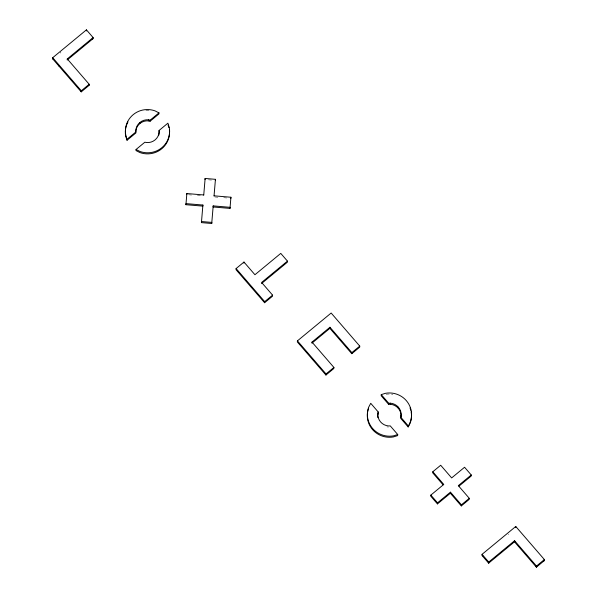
<?xml version="1.0" encoding="UTF-8"?>
<svg xmlns="http://www.w3.org/2000/svg" width="597" height="597" viewBox="0 0 597 597"><rect width="100%" height="100%" fill="white"/><g stroke="black" fill="none" stroke-linecap="round" stroke-linejoin="round"><path stroke-width="0.45" stroke-dasharray="2.98 2.24" d="M60.446 53.066L60.887 52.7L60.513 52.275M508.181 534.502L508.614 534.136M208.48 179.824L211.913 180.115M188.555 194.779L192.107 195.077M197.443 195.525L200.995 195.823M214.853 196.98L218.405 197.279M223.733 197.726L227.285 198.025M145.937 110.676A22.111 21.619 4.5 0 1 149.243 110.714M386.259 394.244A22.111 21.619 4.5 0 1 392.848 394.311M388.446 427.042A11.686 11.425 4.5 0 1 386.931 426.818"/><path stroke-width="0.9" d="M52.715 57.7L52.626 58.782L81.229 91.863L89.11 85.349L89.192 84.274L67.282 58.924L93.117 37.581L86.438 29.85L52.715 57.7L81.311 90.781L81.229 91.863M67.282 58.924L67.2 60.006L93.035 38.663L93.117 37.581M86.349 30.932L86.438 29.85M158.974 112.87L150.16 120.154L148.474 119.788A11.686 11.425 4.5 0 0 135.87 130.198L135.87 132.967L127.057 140.243L125.766 134.967A22.111 21.619 4.5 0 1 154.966 110.841L158.974 112.87L158.892 113.952L150.071 121.236L148.384 120.87A11.686 11.425 4.5 0 0 135.788 131.28M136.056 149.474L140.064 151.504A22.111 21.619 4.5 0 0 169.264 127.385L167.891 123.183L159.071 130.467L159.16 132.153A11.686 11.425 4.5 0 1 146.556 142.556L144.87 142.198L136.056 149.474L135.967 150.556L139.974 152.586A22.111 21.619 4.5 0 0 169.414 130.056M139.877 123.512L139.959 122.437M148.384 120.87L148.474 119.788M150.071 121.236L150.16 120.154M159.071 130.467L159.071 133.228A11.686 11.425 4.5 0 1 158.66 135.437M185.928 204.704L186.018 203.622L202.898 205.04L202.816 206.114L185.928 204.704L186.861 193.547L203.741 194.965M186.779 194.629L186.861 193.547M201.428 222.621L201.51 221.539L211.808 222.405L211.726 223.487L201.428 222.621L202.898 205.04M205.047 179.54L205.129 178.458L215.435 179.324L215.345 180.398M229.994 208.398L230.084 207.316L213.196 205.898L213.114 206.98L229.994 208.398L230.927 197.241L214.047 195.831M230.845 198.323L230.927 197.241M236.099 268.568L236.009 269.65L264.605 302.724L272.493 296.216L272.575 295.134L261.62 282.463L287.455 261.12L280.769 253.389L254.934 274.732L243.979 262.053L236.099 268.568L264.695 301.649L264.605 302.724M243.897 263.135L243.979 262.053M287.455 261.12L287.373 262.202L261.538 283.545M297.433 340.872L297.351 341.954L325.947 375.035L333.827 368.521L333.917 367.446L312 342.096L329.954 327.268L351.872 352.611L351.782 353.693L359.67 347.178L359.752 346.103L331.156 313.022L297.433 340.872L326.029 373.953L325.947 375.035M312 342.096L311.918 343.178L329.872 328.343L329.954 327.268M377.908 417.661A11.686 11.425 4.5 0 1 377.759 414.684L378.207 411.952L370.73 403.303L368.67 407.214A22.111 21.619 4.5 0 0 393.438 435.862L397.729 434.534L397.647 435.609L393.356 436.944A22.111 21.619 4.5 0 1 368.588 408.296M378.207 411.952L377.759 414.684M381.244 394.624L381.155 395.699L388.632 404.348L390.356 404.273A11.686 11.425 4.5 0 1 401.042 416.631L401.132 415.549A11.686 11.425 4.5 0 0 390.445 403.191L388.722 403.266L381.244 394.624L385.535 393.289A22.111 21.619 4.5 0 1 410.296 421.937L408.154 426.93L400.677 418.281L401.132 415.549M388.632 404.348L388.722 403.266M390.356 404.273L390.445 403.191M398.311 408.296L398.393 407.214M458.966 486.137L471.167 476.063L471.257 474.981L464.57 467.25L451.653 477.921L440.69 465.25L432.81 471.757L443.765 484.428L430.847 495.1L430.765 496.182L437.444 503.913L450.369 493.241L450.451 492.167L437.534 502.838L437.444 503.913M432.81 471.757L432.728 472.839L443.071 484.809M471.257 474.981L458.332 485.652L469.294 498.323L469.205 499.405L461.324 505.92L461.406 504.838L450.451 492.167M488.652 563.143L488.742 562.068L514.577 540.725L514.495 541.807L536.404 567.15L544.285 560.635L544.374 559.561L515.771 526.479L482.055 554.329L481.966 555.411L488.652 563.143L514.927 541.442M515.689 527.561L515.771 526.479M536.404 567.15L536.487 566.068L514.577 540.725M203.734 195.129L205.129 178.458M211.726 223.487L213.196 205.898M214.039 195.988L215.435 179.324M408.154 426.93L410.214 423.019A22.111 21.619 4.5 0 0 411.154 411.863M52.999 59.215L53.439 58.849M58.939 66.088L59.379 65.722M81.311 90.781L89.192 84.274M80.856 91.431L81.289 91.072L81.662 91.498M127.139 139.168L135.959 131.885M264.695 301.649L272.575 295.134M326.029 373.953L333.917 367.446M351.872 352.611L359.752 346.103M461.406 504.838L469.294 498.323M482.339 555.844L482.779 555.479M488.279 562.717L488.719 562.352L489.092 562.784M536.487 566.068L544.374 559.561M536.031 566.717L536.472 566.359L536.845 566.792M92.662 38.23L93.035 38.663M544.285 560.635L543.912 560.21L543.479 560.568L543.852 561.001M92.229 38.596L92.595 39.021M329.872 328.343L351.782 353.693M400.766 417.199L408.236 425.848M450.369 493.241L461.324 505.92M397.729 434.534L390.251 425.885L388.528 425.959A11.686 11.425 4.5 0 1 377.841 413.602M88.737 84.923L89.11 85.349M430.847 495.1L437.534 502.838M482.055 554.329L488.742 562.068M168.078 125.101L168.906 127.624M127.057 140.243L125.676 136.049A22.111 21.619 4.5 0 1 127.959 121.945M410.035 407.967A22.111 21.619 4.5 0 1 410.796 410.288"/></g></svg>
